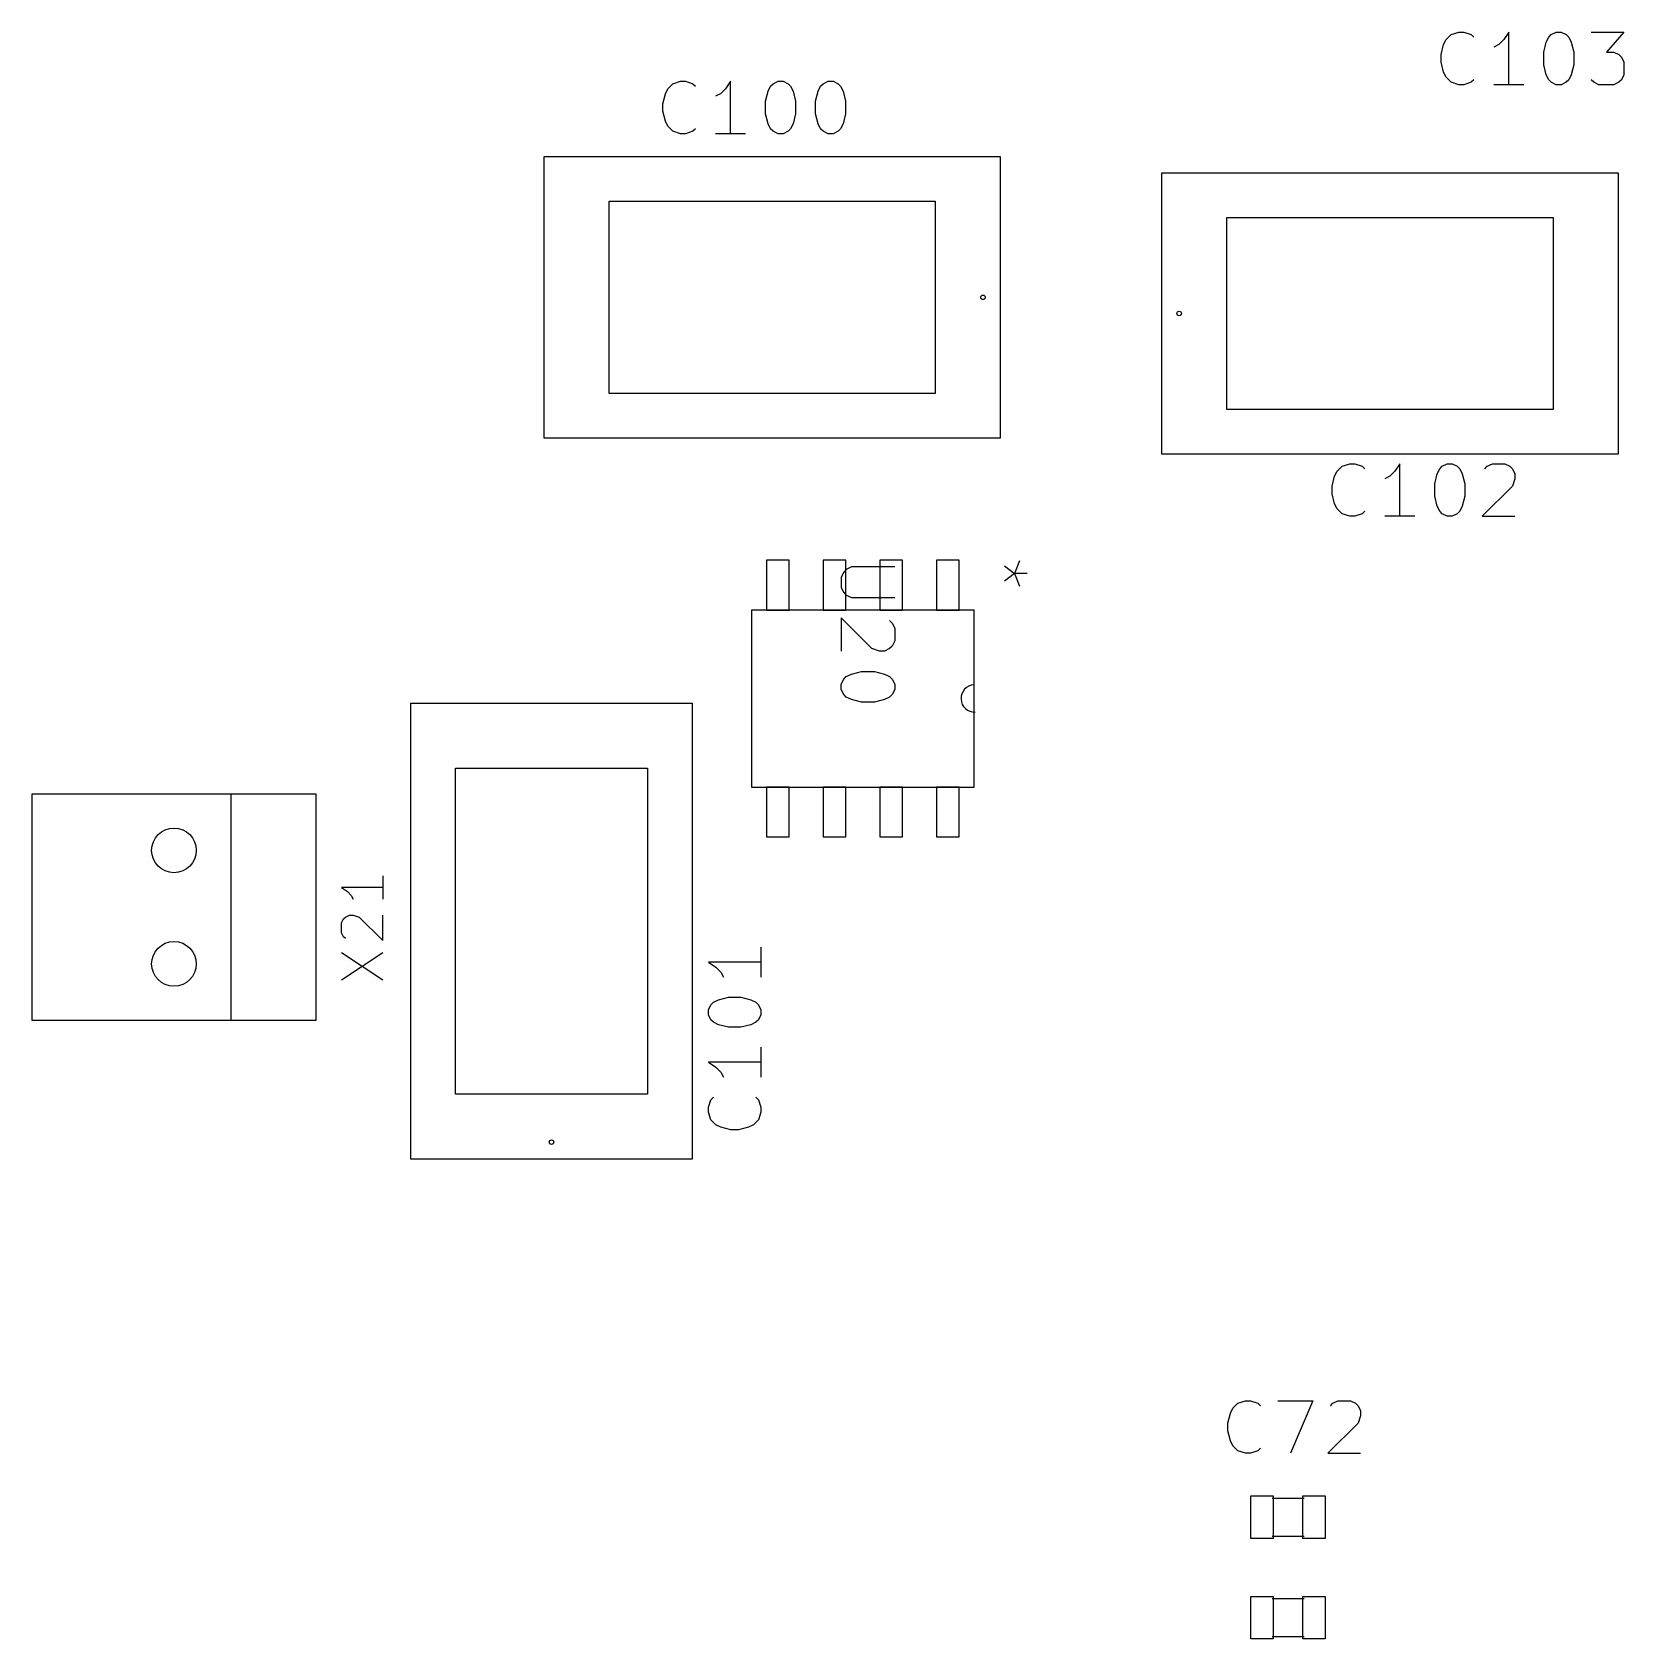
# Model space of a CAD drawing. Header units: millimetres. Extents: x 0 to 280, y -704 to 300.
# Drawn here: x 107.95 to 143.58, y 120.6 to 156.57 of the extents above; entities that cross this region are included whole.
import ezdxf

# ---------------------------------------------------------------- set-up
doc = ezdxf.new("R2010")
doc.units = ezdxf.units.MM
for name, color, linetype, true_color in [('Edge.Cuts', 254, 'CONTINUOUS', 0xd0d2cd), ('F.Fab', 9, 'CONTINUOUS', 0xafafaf), ('F.Silkscreen', 41, 'CONTINUOUS', 0xf2eda1)]:
    doc.layers.add(name, color=color, linetype=linetype, true_color=true_color)

msp = doc.modelspace()

# ---------------------------------------------------------------- linework, layer by layer
at = {"layer": 'Edge.Cuts'}
for centre in [(111.13, 138.25), (111.13, 135.71)]:
    msp.add_circle(centre, 0.5, dxfattribs=at)
at = {"layer": 'F.Fab', "linetype": 'CONTINUOUS'}
for p, q in [((119.415, 153.78), (129.625, 153.78)), ((119.415, 147.48), (119.415, 153.78)), ((129.625, 153.78), (129.625, 147.48)), ((133.245, 153.42), (143.455, 153.42)), ((133.245, 147.12), (133.245, 153.42)), ((143.455, 153.42), (143.455, 147.12)), ((120.87, 152.78), (128.17, 152.78)), ((120.87, 148.48), (120.87, 152.78)), ((128.17, 152.78), (128.17, 148.48)), ((134.7, 152.42), (142, 152.42)), ((134.7, 148.12), (134.7, 152.42)), ((142, 152.42), (142, 148.12)), ((128.17, 148.48), (120.87, 148.48)), ((142, 148.12), (134.7, 148.12)), ((129.625, 147.48), (119.415, 147.48)), ((143.455, 147.12), (133.245, 147.12)), ((124.391, 144.7488), (124.391, 143.6312)), ((124.899, 144.7488), (124.391, 144.7488)), ((124.899, 143.6312), (124.899, 144.7488)), ((125.661, 144.7488), (125.661, 143.6312)), ((126.169, 144.7488), (125.661, 144.7488)), ((126.169, 143.6312), (126.169, 144.7488)), ((126.293644, 144.59415), (126.179513, 144.537085)), ((127.263754, 144.59415), (126.293644, 144.59415)), ((126.931, 144.7488), (126.931, 143.6312)), ((127.439, 144.7488), (126.931, 144.7488)), ((127.439, 143.6312), (127.439, 144.7488)), ((128.201, 144.7488), (128.201, 143.6312)), ((128.709, 144.7488), (128.201, 144.7488)), ((128.709, 143.6312), (128.709, 144.7488)), ((129.719032, 144.61763), (129.946423, 144.447088)), ((130.060118, 144.731326), (129.946423, 144.447088)), ((126.122448, 144.480019), (126.065382, 144.365889)), ((126.065382, 144.365889), (126.065382, 144.137627)), ((126.179513, 144.537085), (126.122448, 144.480019)), ((129.946423, 144.447088), (129.719032, 144.276545)), ((130.230661, 144.447088), (129.946423, 144.447088)), ((129.946423, 144.447088), (130.060118, 144.162849)), ((126.065382, 144.137627), (126.122448, 144.023497)), ((126.122448, 144.023497), (126.179513, 143.966431)), ((126.179513, 143.966431), (126.293644, 143.909366)), ((126.293644, 143.909366), (127.263754, 143.909366)), ((124.0608, 143.6312), (124.0608, 139.6688)), ((129.0392, 143.6312), (124.0608, 143.6312)), ((124.391, 143.6312), (124.899, 143.6312)), ((125.661, 143.6312), (126.169, 143.6312)), ((126.931, 143.6312), (127.439, 143.6312)), ((128.201, 143.6312), (128.709, 143.6312)), ((129.0392, 141.9548), (129.0392, 143.6312)), ((126.750166, 142.76806), (126.065382, 143.452844)), ((126.065382, 143.452844), (126.065382, 142.710994)), ((127.149624, 143.395778), (127.206689, 143.338713)), ((127.206689, 143.338713), (127.263754, 143.224582)), ((127.263754, 143.224582), (127.263754, 142.939256)), ((127.206689, 142.825125), (127.149624, 142.76806)), ((127.263754, 142.939256), (127.206689, 142.825125)), ((126.921362, 142.710994), (126.750166, 142.76806)), ((127.035493, 142.710994), (126.921362, 142.710994)), ((127.149624, 142.76806), (127.035493, 142.710994)), ((126.065382, 141.969145), (126.122448, 142.083275)), ((126.122448, 142.083275), (126.179513, 142.140341)), ((126.179513, 142.140341), (126.293644, 142.197406)), ((126.293644, 142.197406), (126.521905, 142.254471)), ((126.521905, 142.254471), (126.807232, 142.254471)), ((126.807232, 142.254471), (127.035493, 142.197406)), ((127.035493, 142.197406), (127.149624, 142.140341)), ((127.149624, 142.140341), (127.206689, 142.083275)), ((127.206689, 142.083275), (127.263754, 141.969145)), ((126.065382, 141.855014), (126.065382, 141.969145)), ((126.122448, 141.740883), (126.065382, 141.855014)), ((126.179513, 141.683818), (126.122448, 141.740883)), ((127.206689, 141.740883), (127.149624, 141.683818)), ((127.263754, 141.855014), (127.206689, 141.740883)), ((127.263754, 141.969145), (127.263754, 141.855014)), ((129.0392, 139.6688), (129.0392, 141.9548)), ((116.43, 141.545), (122.73, 141.545)), ((116.43, 131.335), (116.43, 141.545)), ((122.73, 141.545), (122.73, 131.335)), ((126.293644, 141.626753), (126.179513, 141.683818)), ((126.521905, 141.569687), (126.293644, 141.626753)), ((126.807232, 141.569687), (126.521905, 141.569687)), ((127.035493, 141.626753), (126.807232, 141.569687)), ((127.149624, 141.683818), (127.035493, 141.626753)), ((117.43, 140.09), (121.73, 140.09)), ((117.43, 132.79), (117.43, 140.09)), ((121.73, 140.09), (121.73, 132.79)), ((124.0608, 139.6688), (129.0392, 139.6688)), ((124.391, 139.6688), (124.391, 138.5512)), ((124.899, 139.6688), (124.391, 139.6688)), ((124.899, 138.5512), (124.899, 139.6688)), ((125.661, 139.6688), (125.661, 138.5512)), ((126.169, 139.6688), (125.661, 139.6688)), ((126.169, 138.5512), (126.169, 139.6688)), ((126.931, 139.6688), (126.931, 138.5512)), ((127.439, 139.6688), (126.931, 139.6688)), ((127.439, 138.5512), (127.439, 139.6688)), ((128.201, 139.6688), (128.201, 138.5512)), ((128.709, 139.6688), (128.201, 139.6688)), ((128.709, 138.5512), (128.709, 139.6688)), ((124.391, 138.5512), (124.899, 138.5512)), ((125.661, 138.5512), (126.169, 138.5512)), ((126.931, 138.5512), (127.439, 138.5512)), ((128.201, 138.5512), (128.709, 138.5512)), ((121.73, 132.79), (117.43, 132.79)), ((122.73, 131.335), (116.43, 131.335)), ((135.2318, 122.8501), (135.2318, 123.8001)), ((135.2318, 123.8001), (135.7319, 123.8001)), ((135.714, 123.752), (136.426, 123.752)), ((135.7319, 123.8001), (135.7319, 122.8501)), ((136.4002, 122.8501), (136.4002, 123.8001)), ((136.4002, 123.8001), (136.9003, 123.8001)), ((136.9003, 123.8001), (136.9003, 122.8501)), ((135.7319, 122.8501), (135.2318, 122.8501)), ((135.714, 122.901), (136.426, 122.901)), ((136.9003, 122.8501), (136.4002, 122.8501)), ((135.2318, 120.6001), (135.2318, 121.5501)), ((135.2318, 121.5501), (135.7319, 121.5501)), ((135.714, 121.502), (136.426, 121.502)), ((135.7319, 121.5501), (135.7319, 120.6001)), ((136.4002, 120.6001), (136.4002, 121.5501)), ((136.4002, 121.5501), (136.9003, 121.5501)), ((136.9003, 121.5501), (136.9003, 120.6001)), ((135.7319, 120.6001), (135.2318, 120.6001)), ((135.714, 120.651), (136.426, 120.651)), ((136.9003, 120.6001), (136.4002, 120.6001))]:
    msp.add_line(p, q, dxfattribs=at)
at = {"layer": 'F.Fab'}
for centre in [(111.13, 138.25), (111.13, 135.71)]:
    msp.add_circle(centre, 0.5, dxfattribs=at)
msp.add_arc((129.0519, 141.65), 0.305064, -267.614056, -87.614056, dxfattribs=at)
at = {"layer": 'F.Silkscreen', "linetype": 'CONTINUOUS'}
for p, q in [((139.607132, 156.399028), (139.719183, 156.511078)), ((139.719183, 156.511078), (139.887258, 156.567103)), ((139.887258, 156.567103), (139.999308, 156.567103)), ((139.999308, 156.567103), (140.167384, 156.511078)), ((140.167384, 156.511078), (140.223409, 156.455053)), ((141.007761, 156.567103), (140.895711, 156.399028)), ((141.007761, 155.390575), (141.007761, 156.567103)), ((141.904163, 156.455053), (141.960189, 156.511078)), ((141.960189, 156.511078), (142.072239, 156.567103)), ((142.072239, 156.567103), (142.184289, 156.567103)), ((142.184289, 156.567103), (142.296339, 156.511078)), ((142.296339, 156.511078), (142.352365, 156.455053)), ((142.856591, 156.567103), (143.584918, 156.567103)), ((143.584918, 156.567103), (143.192742, 156.118902)), ((139.495082, 156.062877), (139.551107, 156.286978)), ((139.551107, 156.286978), (139.607132, 156.399028)), ((140.78366, 156.286978), (140.67161, 156.230953)), ((140.895711, 156.399028), (140.78366, 156.286978)), ((141.792113, 156.118902), (141.848138, 156.343003)), ((141.792113, 155.838777), (141.792113, 156.118902)), ((141.848138, 156.343003), (141.904163, 156.455053)), ((142.352365, 156.455053), (142.40839, 156.343003)), ((142.40839, 156.343003), (142.464415, 156.118902)), ((142.464415, 156.118902), (142.464415, 155.838777)), ((143.192742, 156.118902), (143.360817, 156.118902)), ((143.360817, 156.118902), (143.472868, 156.062877)), ((139.495082, 155.894802), (139.495082, 156.062877)), ((139.551107, 155.670701), (139.495082, 155.894802)), ((141.848138, 155.614676), (141.792113, 155.838777)), ((142.464415, 155.838777), (142.40839, 155.614676)), ((143.472868, 156.062877), (143.528893, 156.006852)), ((143.528893, 156.006852), (143.584918, 155.894802)), ((143.584918, 155.894802), (143.584918, 155.614676)), ((122.187132, 155.299028), (122.299183, 155.411078)), ((122.299183, 155.411078), (122.467258, 155.467103)), ((122.467258, 155.467103), (122.579308, 155.467103)), ((122.579308, 155.467103), (122.747384, 155.411078)), ((122.747384, 155.411078), (122.803409, 155.355053)), ((123.587761, 155.467103), (123.475711, 155.299028)), ((123.587761, 154.290575), (123.587761, 155.467103)), ((124.484163, 155.355053), (124.540189, 155.411078)), ((124.540189, 155.411078), (124.652239, 155.467103)), ((124.652239, 155.467103), (124.764289, 155.467103)), ((124.764289, 155.467103), (124.876339, 155.411078)), ((124.876339, 155.411078), (124.932365, 155.355053)), ((125.604666, 155.355053), (125.660692, 155.411078)), ((125.660692, 155.411078), (125.772742, 155.467103)), ((125.772742, 155.467103), (125.884792, 155.467103)), ((125.884792, 155.467103), (125.996842, 155.411078)), ((125.996842, 155.411078), (126.052868, 155.355053)), ((139.607132, 155.558651), (139.551107, 155.670701)), ((139.719183, 155.446601), (139.607132, 155.558651)), ((139.887258, 155.390575), (139.719183, 155.446601)), ((139.999308, 155.390575), (139.887258, 155.390575)), ((140.167384, 155.446601), (139.999308, 155.390575)), ((140.223409, 155.502626), (140.167384, 155.446601)), ((141.343912, 155.390575), (140.67161, 155.390575)), ((141.904163, 155.502626), (141.848138, 155.614676)), ((141.960189, 155.446601), (141.904163, 155.502626)), ((142.072239, 155.390575), (141.960189, 155.446601)), ((142.184289, 155.390575), (142.072239, 155.390575)), ((142.296339, 155.446601), (142.184289, 155.390575)), ((142.352365, 155.502626), (142.296339, 155.446601)), ((142.40839, 155.614676), (142.352365, 155.502626)), ((142.912616, 155.446601), (142.856591, 155.502626)), ((143.024666, 155.390575), (142.912616, 155.446601)), ((143.360817, 155.390575), (143.024666, 155.390575)), ((143.472868, 155.446601), (143.360817, 155.390575)), ((143.528893, 155.502626), (143.472868, 155.446601)), ((143.584918, 155.614676), (143.528893, 155.502626)), ((122.075082, 154.962877), (122.131107, 155.186978)), ((122.131107, 155.186978), (122.187132, 155.299028)), ((123.36366, 155.186978), (123.25161, 155.130953)), ((123.475711, 155.299028), (123.36366, 155.186978)), ((124.372113, 155.018902), (124.428138, 155.243003)), ((124.372113, 154.738777), (124.372113, 155.018902)), ((124.428138, 155.243003), (124.484163, 155.355053)), ((124.932365, 155.355053), (124.98839, 155.243003)), ((124.98839, 155.243003), (125.044415, 155.018902)), ((125.044415, 155.018902), (125.044415, 154.738777)), ((125.492616, 155.018902), (125.548641, 155.243003)), ((125.492616, 154.738777), (125.492616, 155.018902)), ((125.548641, 155.243003), (125.604666, 155.355053)), ((126.052868, 155.355053), (126.108893, 155.243003)), ((126.108893, 155.243003), (126.164918, 155.018902)), ((126.164918, 155.018902), (126.164918, 154.738777)), ((122.075082, 154.794802), (122.075082, 154.962877)), ((122.131107, 154.570701), (122.075082, 154.794802)), ((124.428138, 154.514676), (124.372113, 154.738777)), ((125.044415, 154.738777), (124.98839, 154.514676)), ((125.548641, 154.514676), (125.492616, 154.738777)), ((126.164918, 154.738777), (126.108893, 154.514676)), ((122.187132, 154.458651), (122.131107, 154.570701)), ((122.299183, 154.346601), (122.187132, 154.458651)), ((122.467258, 154.290575), (122.299183, 154.346601)), ((122.747384, 154.346601), (122.579308, 154.290575)), ((122.803409, 154.402626), (122.747384, 154.346601)), ((124.484163, 154.402626), (124.428138, 154.514676)), ((124.540189, 154.346601), (124.484163, 154.402626)), ((124.652239, 154.290575), (124.540189, 154.346601)), ((124.876339, 154.346601), (124.764289, 154.290575)), ((124.932365, 154.402626), (124.876339, 154.346601)), ((124.98839, 154.514676), (124.932365, 154.402626)), ((125.604666, 154.402626), (125.548641, 154.514676)), ((125.660692, 154.346601), (125.604666, 154.402626)), ((125.772742, 154.290575), (125.660692, 154.346601)), ((125.996842, 154.346601), (125.884792, 154.290575)), ((126.052868, 154.402626), (125.996842, 154.346601)), ((126.108893, 154.514676), (126.052868, 154.402626)), ((122.579308, 154.290575), (122.467258, 154.290575)), ((123.923912, 154.290575), (123.25161, 154.290575)), ((124.764289, 154.290575), (124.652239, 154.290575)), ((125.884792, 154.290575), (125.772742, 154.290575)), ((120.87, 152.78), (128.17, 152.78)), ((134.7, 152.42), (142, 152.42)), ((128.17, 148.48), (120.87, 148.48)), ((142, 148.12), (134.7, 148.12)), ((137.167132, 146.739028), (137.279183, 146.851078)), ((137.279183, 146.851078), (137.447258, 146.907103)), ((137.447258, 146.907103), (137.559308, 146.907103)), ((137.559308, 146.907103), (137.727384, 146.851078)), ((137.727384, 146.851078), (137.783409, 146.795053)), ((138.567761, 146.907103), (138.455711, 146.739028)), ((138.567761, 145.730575), (138.567761, 146.907103)), ((139.408138, 146.683003), (139.464163, 146.795053)), ((139.464163, 146.795053), (139.520189, 146.851078)), ((139.520189, 146.851078), (139.632239, 146.907103)), ((139.632239, 146.907103), (139.744289, 146.907103)), ((139.744289, 146.907103), (139.856339, 146.851078)), ((139.856339, 146.851078), (139.912365, 146.795053)), ((139.912365, 146.795053), (139.96839, 146.683003)), ((140.472616, 146.795053), (140.528641, 146.851078)), ((140.528641, 146.851078), (140.640692, 146.907103)), ((140.640692, 146.907103), (140.920817, 146.907103)), ((140.920817, 146.907103), (141.032868, 146.851078)), ((141.032868, 146.851078), (141.088893, 146.795053)), ((141.088893, 146.795053), (141.144918, 146.683003)), ((137.055082, 146.402877), (137.111107, 146.626978)), ((137.055082, 146.234802), (137.055082, 146.402877)), ((137.111107, 146.626978), (137.167132, 146.739028)), ((138.34366, 146.626978), (138.23161, 146.570953)), ((138.455711, 146.739028), (138.34366, 146.626978)), ((139.352113, 146.458902), (139.408138, 146.683003)), ((139.352113, 146.178777), (139.352113, 146.458902)), ((139.96839, 146.683003), (140.024415, 146.458902)), ((140.024415, 146.458902), (140.024415, 146.178777)), ((141.088893, 146.402877), (140.416591, 145.730575)), ((141.144918, 146.570953), (141.088893, 146.402877)), ((141.144918, 146.683003), (141.144918, 146.570953)), ((137.111107, 146.010701), (137.055082, 146.234802)), ((139.408138, 145.954676), (139.352113, 146.178777)), ((140.024415, 146.178777), (139.96839, 145.954676)), ((137.167132, 145.898651), (137.111107, 146.010701)), ((137.279183, 145.786601), (137.167132, 145.898651)), ((137.447258, 145.730575), (137.279183, 145.786601)), ((137.559308, 145.730575), (137.447258, 145.730575)), ((137.727384, 145.786601), (137.559308, 145.730575)), ((137.783409, 145.842626), (137.727384, 145.786601)), ((138.903912, 145.730575), (138.23161, 145.730575)), ((139.464163, 145.842626), (139.408138, 145.954676)), ((139.520189, 145.786601), (139.464163, 145.842626)), ((139.632239, 145.730575), (139.520189, 145.786601)), ((139.744289, 145.730575), (139.632239, 145.730575)), ((139.856339, 145.786601), (139.744289, 145.730575)), ((139.912365, 145.842626), (139.856339, 145.786601)), ((139.96839, 145.954676), (139.912365, 145.842626)), ((140.416591, 145.730575), (141.144918, 145.730575)), ((129.719032, 144.61763), (129.946423, 144.447088)), ((130.060118, 144.731326), (129.946423, 144.447088)), ((129.946423, 144.447088), (129.719032, 144.276545)), ((130.230661, 144.447088), (129.946423, 144.447088)), ((129.946423, 144.447088), (130.060118, 144.162849)), ((124.0608, 143.0216), (124.0608, 140.2784)), ((129.0392, 141.9548), (129.0392, 143.0216)), ((129.0392, 140.2784), (129.0392, 141.9548)), ((117.43, 132.79), (117.43, 140.09)), ((121.73, 140.09), (121.73, 132.79)), ((107.955, 139.52), (112.4, 139.52)), ((107.955, 134.44), (107.955, 139.52)), ((112.4, 139.52), (112.4, 134.44)), ((112.4, 139.52), (114.305, 139.52)), ((114.305, 139.52), (114.305, 134.44)), ((115.803831, 137.419576), (114.879271, 137.419576)), ((114.879271, 137.419576), (115.011351, 137.331523)), ((115.803831, 137.683736), (115.803831, 137.155416)), ((115.011351, 137.331523), (115.099405, 137.24347)), ((115.099405, 137.24347), (115.143431, 137.155416)), ((114.879271, 136.627097), (114.923298, 136.71515)), ((114.923298, 136.71515), (114.967325, 136.759177)), ((114.967325, 136.759177), (115.055378, 136.803203)), ((115.055378, 136.803203), (115.143431, 136.803203)), ((115.143431, 136.803203), (115.275511, 136.759177)), ((115.275511, 136.759177), (115.803831, 136.230857)), ((115.803831, 136.230857), (115.803831, 136.803203)), ((114.879271, 136.406963), (114.879271, 136.627097)), ((114.923298, 136.31891), (114.879271, 136.406963)), ((114.967325, 136.274883), (114.923298, 136.31891)), ((114.879271, 135.350324), (115.803831, 135.966697)), ((114.879271, 135.966697), (115.803831, 135.350324)), ((124.269424, 136.084918), (124.269424, 135.412616)), ((124.269424, 135.748767), (123.092896, 135.748767)), ((123.092896, 135.748767), (123.260971, 135.636717)), ((123.260971, 135.636717), (123.373021, 135.524666)), ((123.373021, 135.524666), (123.429047, 135.412616)), ((123.204946, 134.852365), (123.316996, 134.90839)), ((123.316996, 134.90839), (123.541097, 134.964415)), ((123.541097, 134.964415), (123.821223, 134.964415)), ((123.821223, 134.964415), (124.045323, 134.90839)), ((124.045323, 134.90839), (124.157373, 134.852365)), ((123.092896, 134.684289), (123.148921, 134.796339)), ((123.092896, 134.572239), (123.092896, 134.684289)), ((123.148921, 134.460189), (123.092896, 134.572239)), ((123.148921, 134.796339), (123.204946, 134.852365)), ((124.157373, 134.852365), (124.213399, 134.796339)), ((124.213399, 134.796339), (124.269424, 134.684289)), ((124.269424, 134.572239), (124.213399, 134.460189)), ((124.269424, 134.684289), (124.269424, 134.572239)), ((112.4, 134.44), (107.955, 134.44)), ((114.305, 134.44), (112.4, 134.44)), ((123.204946, 134.404163), (123.148921, 134.460189)), ((123.316996, 134.348138), (123.204946, 134.404163)), ((123.541097, 134.292113), (123.316996, 134.348138)), ((123.821223, 134.292113), (123.541097, 134.292113)), ((124.045323, 134.348138), (123.821223, 134.292113)), ((124.157373, 134.404163), (124.045323, 134.348138)), ((124.213399, 134.460189), (124.157373, 134.404163)), ((124.269424, 133.843912), (124.269424, 133.17161)), ((124.269424, 133.507761), (123.092896, 133.507761)), ((123.092896, 133.507761), (123.260971, 133.395711)), ((123.260971, 133.395711), (123.373021, 133.28366)), ((123.373021, 133.28366), (123.429047, 133.17161)), ((123.148921, 132.667384), (123.204946, 132.723409)), ((124.157373, 132.723409), (124.213399, 132.667384)), ((123.092896, 132.499308), (123.148921, 132.667384)), ((123.092896, 132.387258), (123.092896, 132.499308)), ((123.148921, 132.219183), (123.092896, 132.387258)), ((124.213399, 132.667384), (124.269424, 132.499308)), ((124.269424, 132.387258), (124.213399, 132.219183)), ((124.269424, 132.499308), (124.269424, 132.387258)), ((123.260971, 132.107132), (123.148921, 132.219183)), ((123.373021, 132.051107), (123.260971, 132.107132)), ((123.597122, 131.995082), (123.373021, 132.051107)), ((123.989298, 132.051107), (123.765197, 131.995082)), ((124.101348, 132.107132), (123.989298, 132.051107)), ((124.213399, 132.219183), (124.101348, 132.107132)), ((123.765197, 131.995082), (123.597122, 131.995082)), ((134.944695, 125.874347), (135.11277, 125.930372)), ((135.11277, 125.930372), (135.22482, 125.930372)), ((135.22482, 125.930372), (135.392896, 125.874347)), ((135.841097, 125.930372), (136.625449, 125.930372)), ((136.625449, 125.930372), (136.121223, 124.753844)), ((137.07365, 125.874347), (137.185701, 125.930372)), ((137.185701, 125.930372), (137.465826, 125.930372)), ((137.465826, 125.930372), (137.577877, 125.874347)), ((134.720594, 125.426146), (134.776619, 125.650247)), ((134.776619, 125.650247), (134.832644, 125.762297)), ((134.832644, 125.762297), (134.944695, 125.874347)), ((135.392896, 125.874347), (135.448921, 125.818322)), ((137.017625, 125.818322), (137.07365, 125.874347)), ((137.577877, 125.874347), (137.633902, 125.818322)), ((137.633902, 125.818322), (137.689927, 125.706272)), ((137.689927, 125.594222), (137.633902, 125.426146)), ((137.689927, 125.706272), (137.689927, 125.594222)), ((134.720594, 125.258071), (134.720594, 125.426146)), ((134.776619, 125.03397), (134.720594, 125.258071)), ((137.633902, 125.426146), (136.9616, 124.753844)), ((134.832644, 124.92192), (134.776619, 125.03397)), ((134.944695, 124.80987), (134.832644, 124.92192)), ((135.11277, 124.753844), (134.944695, 124.80987)), ((135.392896, 124.80987), (135.22482, 124.753844)), ((135.448921, 124.865895), (135.392896, 124.80987)), ((135.22482, 124.753844), (135.11277, 124.753844)), ((136.9616, 124.753844), (137.689927, 124.753844))]:
    msp.add_line(p, q, dxfattribs=at)
at = {"layer": 'F.Silkscreen'}
for centre, radius in [((129.24, 150.63), 0.05), ((133.63, 150.27), 0.05), ((111.13, 138.25), 0.5), ((111.13, 135.71), 0.5), ((119.58, 131.72), 0.05)]:
    msp.add_circle(centre, radius, dxfattribs=at)
msp.add_arc((129.0519, 141.65), 0.305064, -267.614056, -87.614056, dxfattribs=at)

doc.saveas('drawing.dxf')
